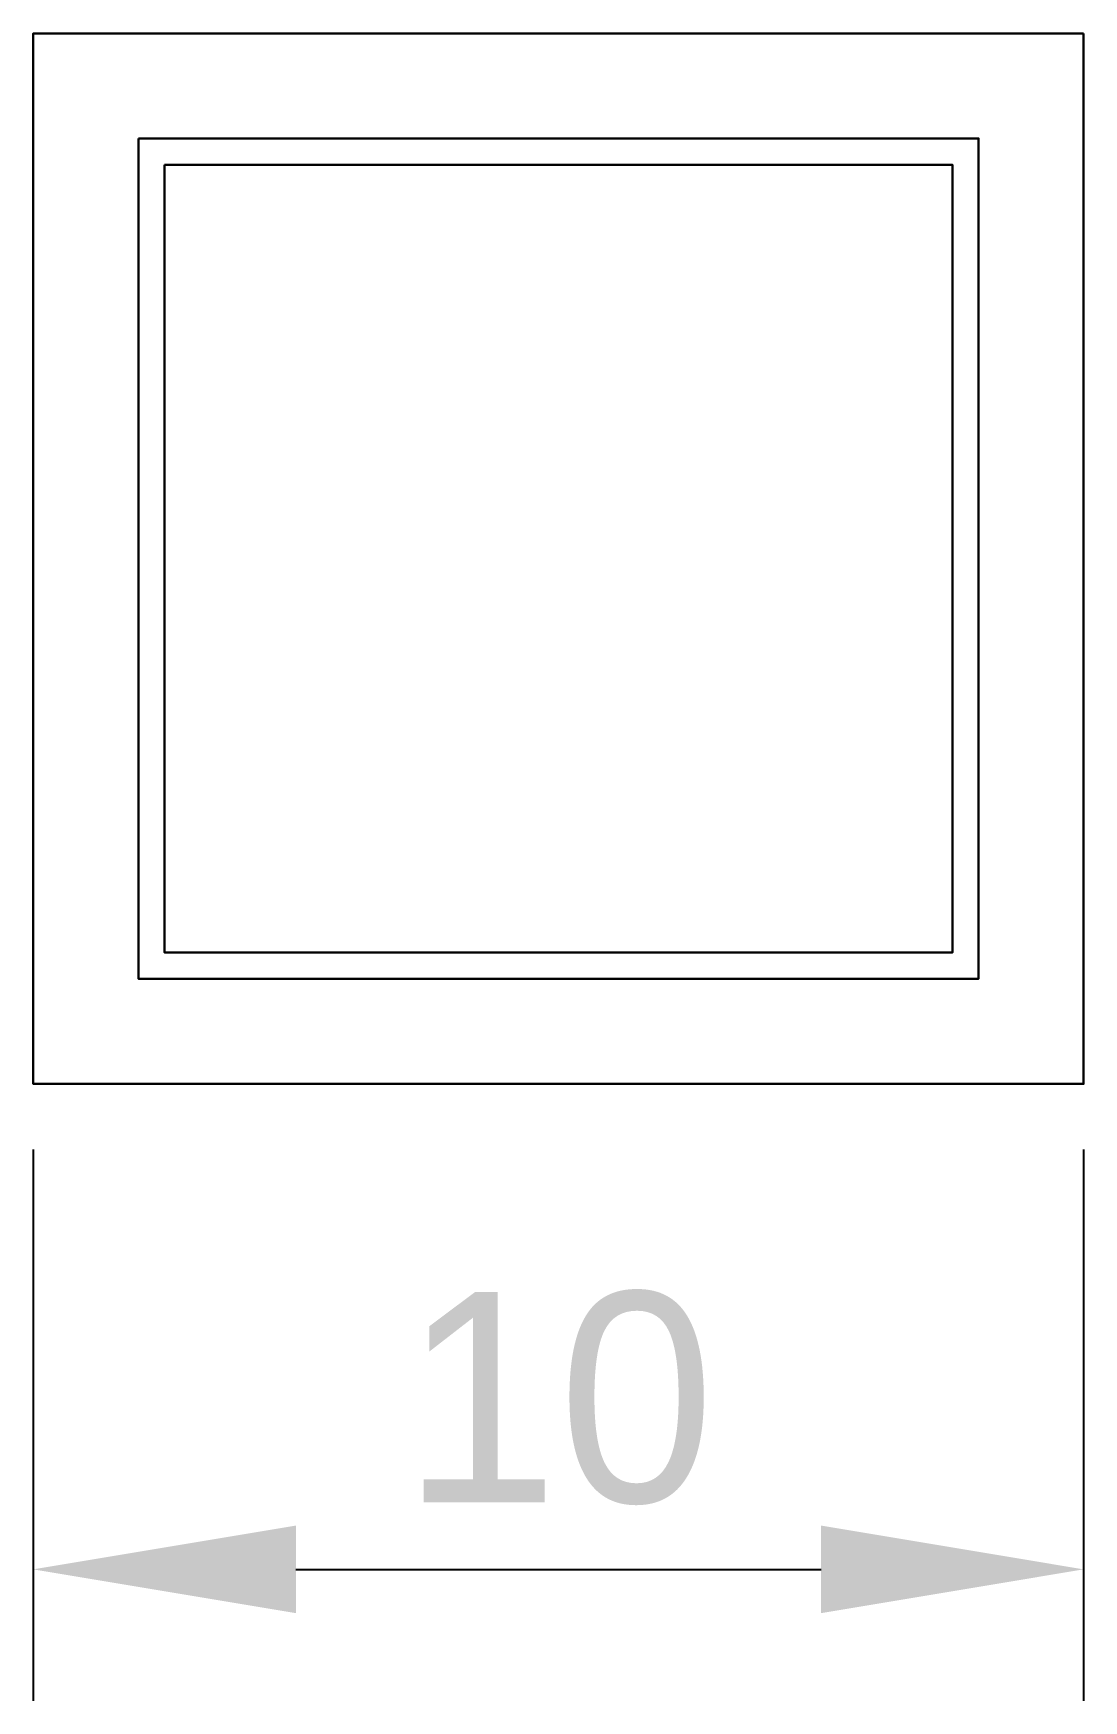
# Model space of a CAD drawing. Extents: x 2718.6 to 2728.6, y -170.2 to -154.4.
import ezdxf

# ---------------------------------------------------------------- set-up
doc = ezdxf.new("R2010")
doc.units = 12
doc.header["$LTSCALE"] = 3
doc.layers.get('0').update_dxf_attribs({"lineweight": 30})
doc.styles.get("Standard").update_dxf_attribs({"font": 'cdm.shx'})
doc.dimstyles.new('ISO-25', dxfattribs={"dimtxt": 2, "dimasz": 2.5, "dimexe": 1.25, "dimexo": 0.625, "dimtad": 1, "dimtoh": 1, "dimtxsty": 'Standard', "dimcen": 0, "dimadec": 0, "dimazin": 0, "dimtfac": 1, "dimtmove": 0, "dimatfit": 3, "dimfxl": 1, "dimarcsym": 0})

# ---------------------------------------------------------------- blocks, each defined once
blk = doc.blocks.new('*D17')
at = {"color": 0, "lineweight": -2, "ltscale": 0.05}
for p, q in [((2718.584, -164.989), (2718.584, -170.236)), ((2728.584, -164.989), (2728.584, -170.236)), ((2721.084, -168.986), (2726.084, -168.986))]:
    blk.add_line(p, q, dxfattribs=at)
at = {"color": 0, "ltscale": 0.05}
for points in [[(2721.084, -168.569), (2721.084, -169.403), (2718.584, -168.986)], [(2726.084, -168.569), (2726.084, -169.403), (2728.584, -168.986)]]:
    blk.add_solid(points, dxfattribs=at)
at = {"layer": 'Defpoints', "color": 0, "ltscale": 0.05}
for p in [(2718.584, -164.364), (2728.584, -164.364), (2728.584, -168.986)]:
    blk.add_point(p, dxfattribs=at)
at = {"color": 0, "ltscale": 0.05, "insert": (2723.584, -167.361), "char_height": 2, "attachment_point": 5}
blk.add_mtext('10', dxfattribs=at)

msp = doc.modelspace()

# ---------------------------------------------------------------- linework, layer by layer
at = {"ltscale": 0.05, "extrusion": (0, 0, -1)}
for p, q in [((2719.584, -155.364, 0.5), (2719.584, -159.364, 0.5)), ((2723.584, -155.364, 0.5), (2719.584, -155.364, 0.5)), ((2727.584, -155.364, 0.5), (2723.584, -155.364, 0.5)), ((2727.584, -159.364, 0.5), (2727.584, -155.364, 0.5)), ((2719.584, -159.364, 0.5), (2719.584, -163.364, 0.5)), ((2727.584, -163.364, 0.5), (2727.584, -159.364, 0.5)), ((2719.584, -163.364, 0.5), (2723.584, -163.364, 0.5)), ((2723.584, -163.364, 0.5), (2727.584, -163.364, 0.5))]:
    msp.add_line(p, q, dxfattribs=at)
at = {"ltscale": 0.05, "extrusion": (1, -1.22461e-16, 0)}
for p, q in [((2719.584, -155.364, 4.5), (2719.584, -155.364, 4)), ((2719.584, -156.364, 4), (2719.584, -155.364, 4)), ((2719.584, -155.364, 4), (2727.584, -155.364, 4)), ((2719.584, -155.364, 3), (2727.584, -155.364, 3)), ((2727.584, -155.364, 4), (2726.084, -155.364, 4))]:
    msp.add_line(p, q, dxfattribs=at)
at = {"ltscale": 0.05}
msp.add_lwpolyline([(2728.584, -154.364), (2728.584, -164.364), (2718.584, -164.364), (2718.584, -154.364)], close=True, dxfattribs=at)
at = {"ltscale": 0.05, "elevation": 4.5}
msp.add_lwpolyline([(2719.584, -155.364), (2719.584, -163.364), (2727.584, -163.364), (2727.584, -155.364), (2719.584, -155.364)], dxfattribs=at)
at = {"ltscale": 0.05, "extrusion": (1.22461e-16, 1, 0)}
for points, elevation in [([(-2721.084, 3), (-2721.084, 4), (-2722.084, 4), (-2722.084, 3), (-2721.084, 3)], -155.364), ([(-2726.084, 3), (-2726.084, 4), (-2725.084, 4), (-2725.084, 3), (-2726.084, 3)], -155.364), ([(-2721.084, 3), (-2721.084, 4), (-2722.084, 4), (-2722.084, 3), (-2721.084, 3)], -163.364), ([(-2726.084, 3), (-2726.084, 4), (-2725.084, 4), (-2725.084, 3), (-2726.084, 3)], -163.364)]:
    msp.add_lwpolyline(points, dxfattribs=dict(at, elevation=elevation))
at = {"ltscale": 0.05, "elevation": 4.5}
msp.add_lwpolyline([(2719.834, -155.614), (2719.834, -163.114), (2727.334, -163.114), (2727.334, -155.614)], close=True, dxfattribs=at)
at = {"ltscale": 0.05, "extrusion": (1, -1.22461e-16, 0), "elevation": 2719.584}
for points in [[(-157.364, 4), (-157.364, 3), (-156.364, 3), (-156.364, 4)], [(-162.364, 4), (-162.364, 3), (-161.364, 3), (-161.364, 4)]]:
    msp.add_lwpolyline(points, close=True, dxfattribs=at)
at = {"ltscale": 0.05, "extrusion": (-1, 1.22461e-16, 0), "elevation": -2719.584}
for points in [[(156.364, 4), (157.364, 4)], [(159.364, 0.5), (160.364, 0.5), (160.364, 3.5), (158.364, 3.5), (158.364, 0.5), (160.364, 0.5)]]:
    msp.add_lwpolyline(points, dxfattribs=at)

# ---------------------------------------------------------------- dimensions: what is measured, and where the dimension line sits
at = {"ltscale": 0.05}
dim = msp.add_linear_dim(base=(2728.584, -168.986), p1=(2718.584, -164.364), p2=(2728.584, -164.364), dimstyle='ISO-25', dxfattribs=at)
dim.commit()
dim.dimension.update_dxf_attribs({"geometry": '*D17', "text_midpoint": (2723.584, -167.361)})

doc.saveas('drawing.dxf')
